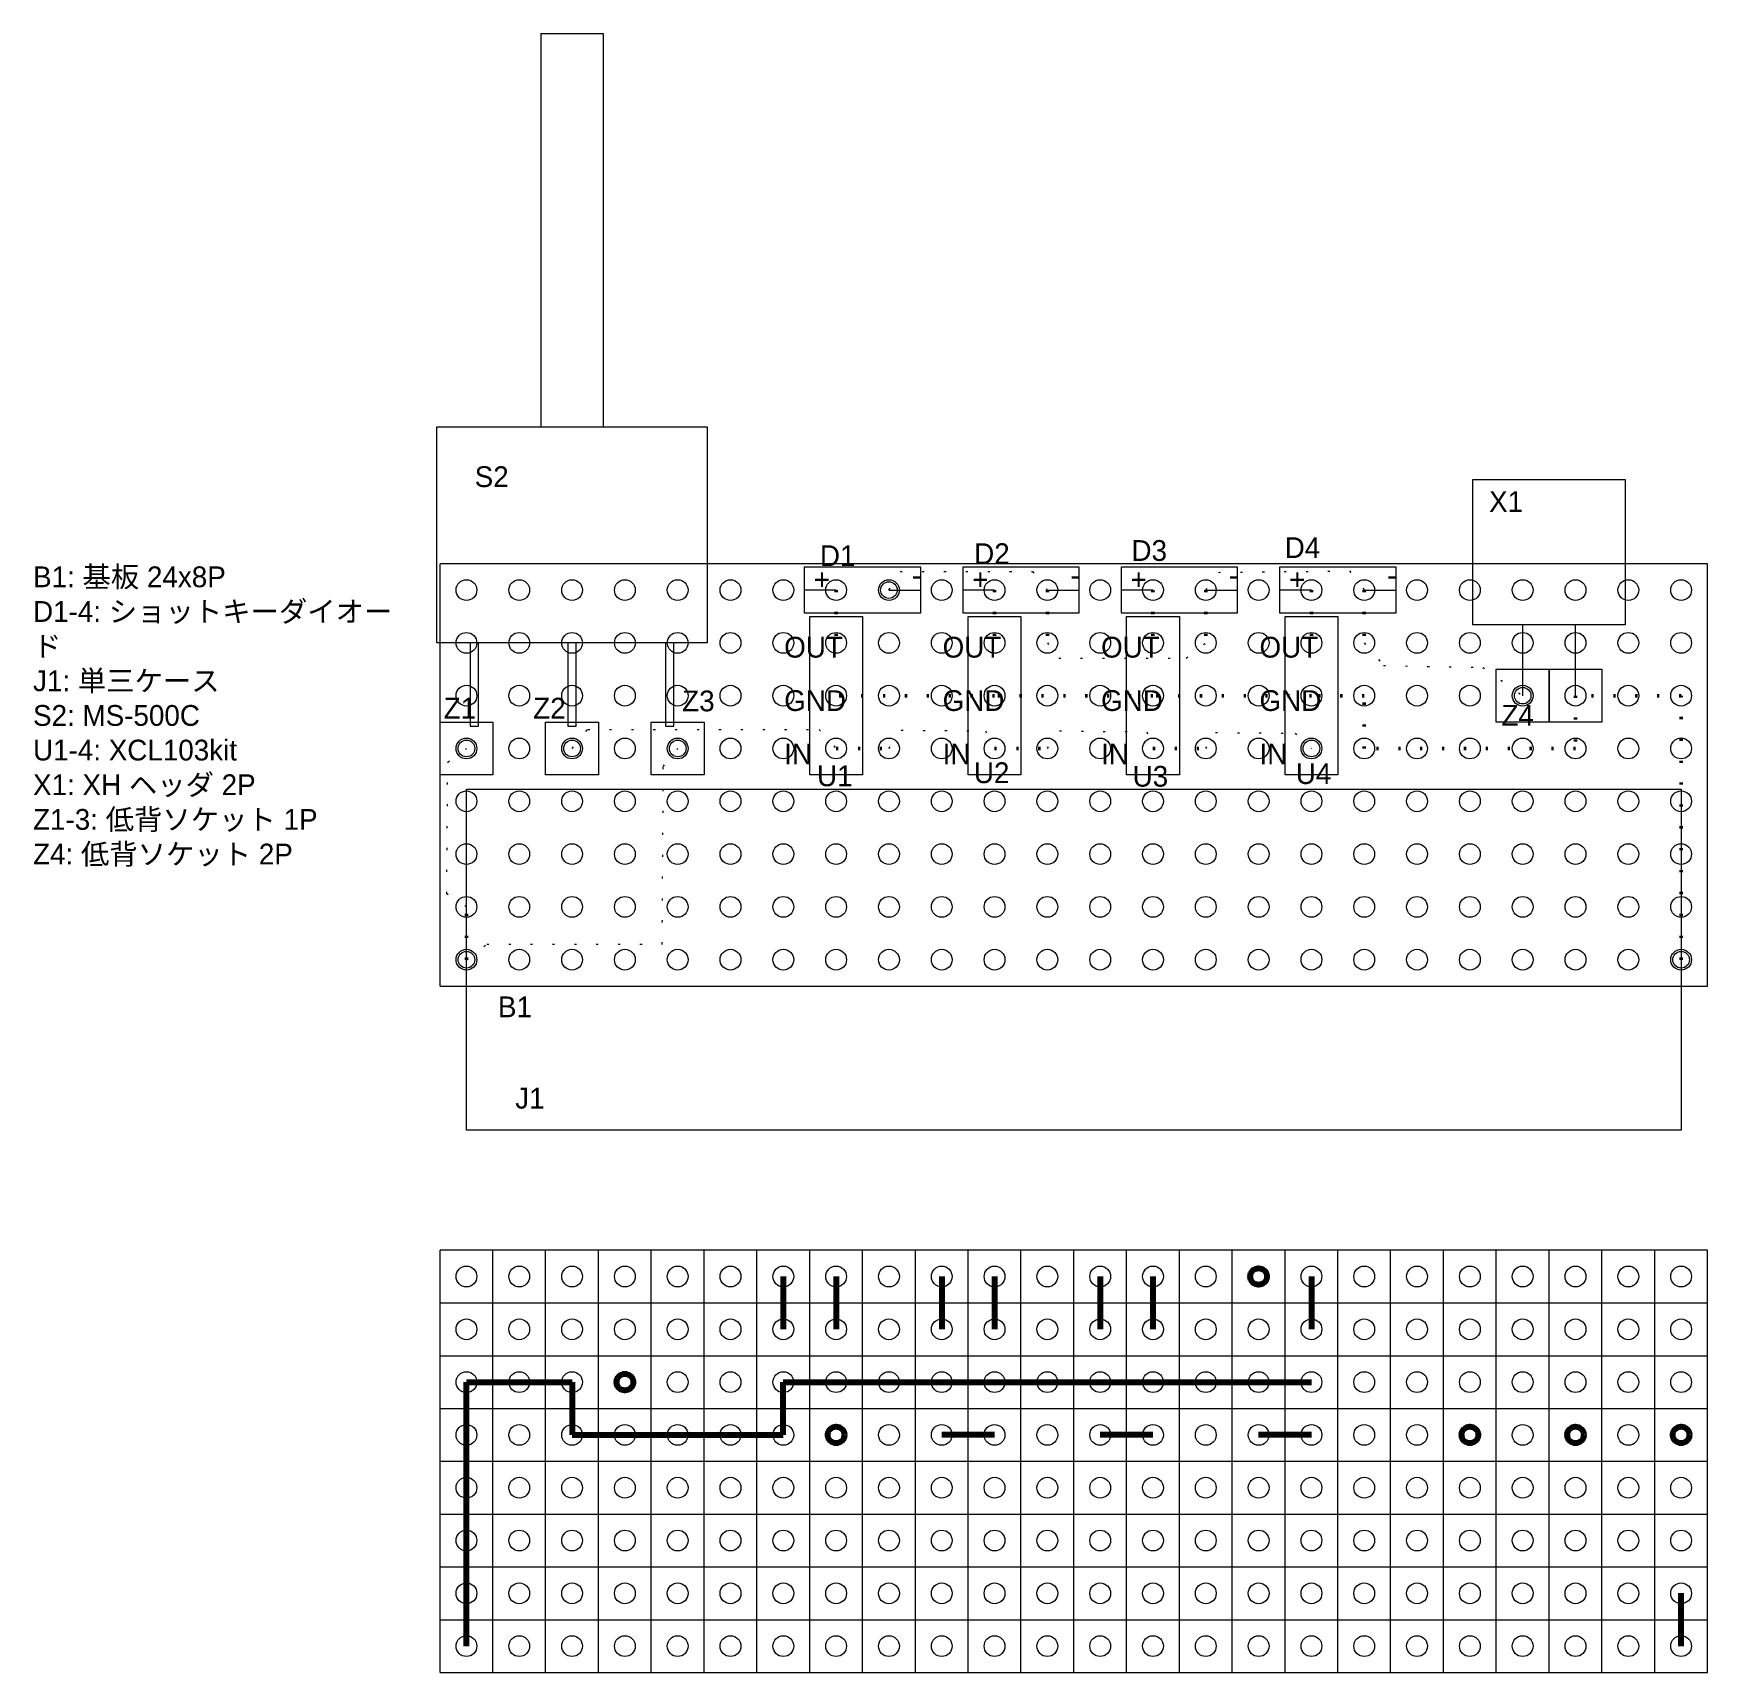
# Model space of a CAD drawing. Extents: x -48.8 to 31.7, y -39.4 to 39.5.
import ezdxf

# ---------------------------------------------------------------- set-up
doc = ezdxf.new("R2010")
doc.units = 0
doc.linetypes.add('DOTTINY', pattern=[0.9525, 0, -0.9525])
doc.layers.get('0').update_dxf_attribs({"linetype": 'CONTINUOUS', "lineweight": 9})
doc.layers.add('0_GND', color=7, linetype='CONTINUOUS', lineweight=15)
for name, color, linetype, lineweight, true_color in [('0_wire', 92, 'CONTINUOUS', 15, 0x00b900), ('3.3V line', 40, 'CONTINUOUS', 15, 0xffaa00), ('5V line', 12, 'CONTINUOUS', 15, 0xd60000), ('diode', 212, 'CONTINUOUS', 15, 0xd100d1), ('micon', 216, 'CONTINUOUS', 15, 0x800080), ('resister', 132, 'CONTINUOUS', 18, 0x00bebe), ('socket_header', 56, 'CONTINUOUS', 15, 0x808000), ('switch', 136, 'CONTINUOUS', 15, 0x008080), ('terminal', 16, 'CONTINUOUS', 15, 0x800000), ('universal_board', 253, 'CONTINUOUS', 15, 0xa0a0a4)]:
    doc.layers.add(name, color=color, linetype=linetype, lineweight=lineweight, true_color=true_color)
doc.styles.add('azomix', font='azomix')
doc.styles.add('kst32b', font='kst32b')
doc.styles.add('unicode', font='unicode')

msp = doc.modelspace()

# ---------------------------------------------------------------- linework, layer by layer
at = {"layer": '0_GND', "linetype": 'DOTTINY', "lineweight": 50}
for p, q in [((-2.54, 7.62), (-10.16, 7.62)), ((5.08, 7.62), (-2.54, 7.62)), ((12.7, 7.62), (5.08, 7.62)), ((15.24, 7.62), (12.7, 7.62)), ((15.24, 5.08), (15.24, 7.62)), ((30.48, 7.62), (25.4, 7.62)), ((25.4, 7.62), (25.4, 5.08)), ((30.48, -5.08), (30.48, 7.62)), ((25.4, 5.08), (15.24, 5.08))]:
    msp.add_line(p, q, dxfattribs=at)
at = {"layer": '0_GND', "lineweight": 200}
for p, q in [((-27.94, -38.1), (-27.94, -25.4)), ((-27.94, -25.4), (-22.86, -25.4)), ((-22.86, -25.4), (-22.86, -27.94)), ((-12.7, -27.94), (-12.7, -25.4)), ((-12.7, -25.4), (-10.16, -25.4)), ((-10.16, -25.4), (-2.54, -25.4)), ((-2.54, -25.4), (5.08, -25.4)), ((5.08, -25.4), (12.7, -25.4)), ((-22.86, -27.94), (-12.7, -27.94))]:
    msp.add_line(p, q, dxfattribs=at)
at = {"layer": '0_wire', "linetype": 'DOTTINY', "lineweight": 50}
for p, q in [((0, 12.7), (0, 10.16)), ((7.62, 12.7), (7.62, 10.16)), ((15.24, 12.7), (15.24, 10.16))]:
    msp.add_line(p, q, dxfattribs=at)
at = {"layer": '0_wire', "lineweight": 200}
for p, q in [((-12.7, -20.32), (-12.7, -22.86)), ((-5.08, -20.32), (-5.08, -22.86)), ((2.54, -20.32), (2.54, -22.86))]:
    msp.add_line(p, q, dxfattribs=at)
at = {"layer": '0_wire'}
for centre in [(-7.62, 12.7), (22.86, 7.62)]:
    msp.add_circle(centre, 0.4, dxfattribs=at)
at = {"layer": '0_wire', "lineweight": 200}
for centre in [(10.16, -20.32), (-20.32, -25.4)]:
    msp.add_circle(centre, 0.4, dxfattribs=at)
at = {"layer": '3.3V line', "linetype": 'DOTTINY', "lineweight": 50}
for p, q in [((-10.16, 12.7), (-10.16, 10.16)), ((-2.54, 12.7), (-2.54, 10.16)), ((5.08, 12.7), (5.08, 10.16)), ((12.7, 12.7), (12.7, 10.16))]:
    msp.add_line(p, q, dxfattribs=at)
at = {"layer": '3.3V line', "lineweight": 200}
for p, q in [((-10.16, -20.32), (-10.16, -22.86)), ((-2.54, -20.32), (-2.54, -22.86)), ((5.08, -20.32), (5.08, -22.86)), ((12.7, -20.32), (12.7, -22.86))]:
    msp.add_line(p, q, dxfattribs=at)
at = {"layer": '5V line', "linetype": 'DOTTINY', "lineweight": 50}
for p, q in [((-10.16, 5.08), (-7.62, 5.08)), ((-2.54, 5.08), (0, 5.08)), ((5.08, 5.08), (7.62, 5.08)), ((-27.94, -5.08), (-27.94, -2.54))]:
    msp.add_line(p, q, dxfattribs=at)
at = {"layer": '5V line', "lineweight": 200}
for p, q in [((-2.54, -27.94), (-5.08, -27.94)), ((5.08, -27.94), (2.54, -27.94)), ((12.7, -27.94), (10.16, -27.94)), ((30.48, -38.1), (30.48, -35.56))]:
    msp.add_line(p, q, dxfattribs=at)
at = {"layer": '5V line'}
for centre in [(-27.94, 5.08), (-22.86, 5.08), (-17.78, 5.08), (12.7, 5.08)]:
    msp.add_circle(centre, 0.4, dxfattribs=at)
at = {"layer": '5V line', "lineweight": 200}
for centre in [(-10.16, -27.94), (20.32, -27.94), (25.4, -27.94), (30.48, -27.94)]:
    msp.add_circle(centre, 0.4, dxfattribs=at)
at = {"layer": 'diode'}
for p, q in [((-6.09, 13.8), (-11.69, 13.8)), ((-11.69, 13.8), (-11.69, 11.6)), ((-6.09, 11.6), (-6.09, 13.8)), ((1.53, 13.8), (-4.07, 13.8)), ((-4.07, 13.8), (-4.07, 11.6)), ((1.53, 11.6), (1.53, 13.8)), ((9.15, 13.8), (3.55, 13.8)), ((3.55, 13.8), (3.55, 11.6)), ((9.15, 11.6), (9.15, 13.8)), ((16.77, 13.8), (11.17, 13.8)), ((11.17, 13.8), (11.17, 11.6)), ((16.77, 11.6), (16.77, 13.8)), ((-10.16, 12.7), (-11.69, 12.7)), ((-7.62, 12.7), (-6.09, 12.7)), ((-2.54, 12.7), (-4.07, 12.7)), ((0, 12.7), (1.53, 12.7)), ((5.08, 12.7), (3.55, 12.7)), ((7.62, 12.7), (9.15, 12.7)), ((12.7, 12.7), (11.17, 12.7)), ((15.24, 12.7), (16.77, 12.7)), ((-11.69, 11.6), (-6.09, 11.6)), ((-4.07, 11.6), (1.53, 11.6)), ((3.55, 11.6), (9.15, 11.6)), ((11.17, 11.6), (16.77, 11.6))]:
    msp.add_line(p, q, dxfattribs=at)
at = {"layer": 'micon'}
for p, q in [((-11.43, 11.43), (-8.89, 11.43)), ((-11.43, 8.89), (-11.43, 11.43)), ((-8.89, 11.43), (-8.89, 8.89)), ((-3.81, 11.43), (-1.27, 11.43)), ((-3.81, 8.89), (-3.81, 11.43)), ((-1.27, 11.43), (-1.27, 8.89)), ((3.81, 11.43), (6.35, 11.43)), ((3.81, 8.89), (3.81, 11.43)), ((6.35, 11.43), (6.35, 8.89)), ((11.43, 11.43), (13.97, 11.43)), ((11.43, 8.89), (11.43, 11.43)), ((13.97, 11.43), (13.97, 8.89)), ((-11.43, 6.35), (-11.43, 8.89)), ((-8.89, 8.89), (-8.89, 6.35)), ((-3.81, 6.35), (-3.81, 8.89)), ((-1.27, 8.89), (-1.27, 6.35)), ((3.81, 6.35), (3.81, 8.89)), ((6.35, 8.89), (6.35, 6.35)), ((11.43, 6.35), (11.43, 8.89)), ((13.97, 8.89), (13.97, 6.35)), ((-11.43, 3.81), (-11.43, 6.35)), ((-8.89, 6.35), (-8.89, 3.81)), ((-3.81, 3.81), (-3.81, 6.35)), ((-1.27, 6.35), (-1.27, 3.81)), ((3.81, 3.81), (3.81, 6.35)), ((6.35, 6.35), (6.35, 3.81)), ((11.43, 3.81), (11.43, 6.35)), ((13.97, 6.35), (13.97, 3.81)), ((-8.89, 3.81), (-11.43, 3.81)), ((-1.27, 3.81), (-3.81, 3.81)), ((6.35, 3.81), (3.81, 3.81)), ((13.97, 3.81), (11.43, 3.81))]:
    msp.add_line(p, q, dxfattribs=at)
at = {"layer": 'resister', "linetype": 'DOTTINY'}
for points in [[(-7.62, 12.7), (-7.077, 13.586), (-0.71, 13.586), (0, 12.7)], [(7.62, 12.7), (8.23, 13.553), (14.531, 13.619), (15.24, 12.7)], [(0, 10.16), (0.544, 9.43), (6.68, 9.43), (7.62, 10.16)], [(15.24, 10.16), (16.169, 9.067), (20.946, 8.981), (22.86, 7.62)], [(-22.86, 5.08), (-22.11, 5.997), (-10.97, 5.997), (-10.16, 5.08)], [(-7.62, 5.08), (-7.032, 5.959), (-2.981, 5.922), (-2.54, 5.08)], [(0, 5.08), (0.582, 5.922), (4.783, 5.884), (5.08, 5.08)], [(7.62, 5.08), (8.084, 5.847), (11.91, 5.809), (12.7, 5.08)], [(-27.94, -2.54), (-28.891, -1.912), (-28.836, 4.428), (-27.94, 5.08)], [(-27.94, -5.08), (-26.961, -4.338), (-18.526, -4.338), (-18.471, 4.208), (-17.78, 5.08)]]:
    msp.add_lwpolyline(points, dxfattribs=at)
at = {"layer": 'socket_header'}
for p, q in [((21.59, 8.89), (24.13, 8.89)), ((21.59, 6.35), (21.59, 8.89)), ((24.13, 8.89), (24.13, 6.35)), ((24.13, 8.89), (26.67, 8.89)), ((24.13, 6.35), (24.13, 8.89)), ((26.67, 8.89), (26.67, 6.35)), ((-29.21, 6.35), (-26.67, 6.35)), ((-29.21, 3.81), (-29.21, 6.35)), ((-26.67, 6.35), (-26.67, 3.81)), ((-24.13, 6.35), (-21.59, 6.35)), ((-24.13, 3.81), (-24.13, 6.35)), ((-21.59, 6.35), (-21.59, 3.81)), ((-19.05, 6.35), (-16.51, 6.35)), ((-19.05, 3.81), (-19.05, 6.35)), ((-16.51, 6.35), (-16.51, 3.81)), ((24.13, 6.35), (21.59, 6.35)), ((26.67, 6.35), (24.13, 6.35)), ((-26.67, 3.81), (-29.21, 3.81)), ((-21.59, 3.81), (-24.13, 3.81)), ((-16.51, 3.81), (-19.05, 3.81))]:
    msp.add_line(p, q, dxfattribs=at)
at = {"layer": 'switch'}
for p, q in [((-24.36, 39.474), (-24.36, 20.56)), ((-24.36, 39.474), (-21.36, 39.474)), ((-21.36, 39.474), (-21.36, 20.56)), ((-29.36, 20.56), (-16.36, 20.56)), ((-29.36, 10.16), (-29.36, 20.56)), ((-16.36, 20.56), (-16.36, 10.16)), ((-16.36, 10.16), (-29.36, 10.16)), ((-27.76, 10.16), (-27.76, 6.16)), ((-27.36, 6.16), (-27.36, 10.16)), ((-23.06, 10.16), (-23.06, 6.16)), ((-22.66, 6.16), (-22.66, 10.16)), ((-18.36, 10.16), (-18.36, 6.16)), ((-17.96, 6.16), (-17.96, 10.16)), ((-27.76, 6.16), (-27.36, 6.16)), ((-23.06, 6.16), (-22.66, 6.16)), ((-18.36, 6.16), (-17.96, 6.16))]:
    msp.add_line(p, q, dxfattribs=at)
at = {"layer": 'terminal'}
for p, q in [((20.47, 11.02), (20.47, 18.02)), ((20.47, 18.02), (27.79, 18.02)), ((27.79, 18.02), (27.79, 11.02)), ((27.79, 11.02), (20.47, 11.02)), ((22.86, 7.62), (22.86, 11.02)), ((25.4, 7.62), (25.4, 11.02)), ((-27.94, -13.28), (-27.94, 3.12)), ((-27.94, 3.12), (30.48, 3.12)), ((30.48, 3.12), (30.48, -13.28)), ((30.48, -13.28), (-27.94, -13.28))]:
    msp.add_line(p, q, dxfattribs=at)
for centre in [(-27.94, -5.08), (30.48, -5.08)]:
    msp.add_circle(centre, 0.4, dxfattribs=at)
at = {"layer": 'universal_board'}
for p, q in [((31.75, 13.97), (-29.21, 13.97)), ((-29.21, -6.35), (-29.21, 13.97)), ((31.75, -6.35), (31.75, 13.97)), ((-29.21, -6.35), (31.75, -6.35)), ((31.75, -19.05), (-29.21, -19.05)), ((-29.21, -39.37), (-29.21, -19.05)), ((-26.67, -39.37), (-26.67, -19.05)), ((-24.13, -39.37), (-24.13, -19.05)), ((-21.59, -39.37), (-21.59, -19.05)), ((-19.05, -39.37), (-19.05, -19.05)), ((-16.51, -39.37), (-16.51, -19.05)), ((-13.97, -39.37), (-13.97, -19.05)), ((-11.43, -39.37), (-11.43, -19.05)), ((-8.89, -39.37), (-8.89, -19.05)), ((-6.35, -39.37), (-6.35, -19.05)), ((-3.81, -39.37), (-3.81, -19.05)), ((-1.27, -39.37), (-1.27, -19.05)), ((1.27, -39.37), (1.27, -19.05)), ((3.81, -39.37), (3.81, -19.05)), ((6.35, -39.37), (6.35, -19.05)), ((8.89, -39.37), (8.89, -19.05)), ((11.43, -39.37), (11.43, -19.05)), ((13.97, -39.37), (13.97, -19.05)), ((16.51, -39.37), (16.51, -19.05)), ((19.05, -39.37), (19.05, -19.05)), ((21.59, -39.37), (21.59, -19.05)), ((24.13, -39.37), (24.13, -19.05)), ((26.67, -39.37), (26.67, -19.05)), ((29.21, -39.37), (29.21, -19.05)), ((31.75, -39.37), (31.75, -19.05)), ((-29.21, -21.59), (31.75, -21.59)), ((-29.21, -24.13), (31.75, -24.13)), ((-29.21, -26.67), (31.75, -26.67)), ((-29.21, -29.21), (31.75, -29.21)), ((-29.21, -31.75), (31.75, -31.75)), ((-29.21, -34.29), (31.75, -34.29)), ((-29.21, -36.83), (31.75, -36.83)), ((-29.21, -39.37), (31.75, -39.37))]:
    msp.add_line(p, q, dxfattribs=at)
for centre in [(-27.94, 12.7), (-25.4, 12.7), (-22.86, 12.7), (-20.32, 12.7), (-17.78, 12.7), (-15.24, 12.7), (-12.7, 12.7), (-10.16, 12.7), (-7.62, 12.7), (-5.08, 12.7), (-2.54, 12.7), (0, 12.7), (2.54, 12.7), (5.08, 12.7), (7.62, 12.7), (10.16, 12.7), (12.7, 12.7), (15.24, 12.7), (17.78, 12.7), (20.32, 12.7), (22.86, 12.7), (25.4, 12.7), (27.94, 12.7), (30.48, 12.7), (-27.94, 10.16), (-25.4, 10.16), (-22.86, 10.16), (-20.32, 10.16), (-17.78, 10.16), (-15.24, 10.16), (-12.7, 10.16), (-10.16, 10.16), (-7.62, 10.16), (-5.08, 10.16), (-2.54, 10.16), (0, 10.16), (2.54, 10.16), (5.08, 10.16), (7.62, 10.16), (10.16, 10.16), (12.7, 10.16), (15.24, 10.16), (17.78, 10.16), (20.32, 10.16), (22.86, 10.16), (25.4, 10.16), (27.94, 10.16), (30.48, 10.16), (-27.94, 7.62), (-25.4, 7.62), (-22.86, 7.62), (-20.32, 7.62), (-17.78, 7.62), (-15.24, 7.62), (-12.7, 7.62), (-10.16, 7.62), (-7.62, 7.62), (-5.08, 7.62), (-2.54, 7.62), (0, 7.62), (2.54, 7.62), (5.08, 7.62), (7.62, 7.62), (10.16, 7.62), (12.7, 7.62), (15.24, 7.62), (17.78, 7.62), (20.32, 7.62), (22.86, 7.62), (25.4, 7.62), (27.94, 7.62), (30.48, 7.62), (-27.94, 5.08), (-25.4, 5.08), (-22.86, 5.08), (-20.32, 5.08), (-17.78, 5.08), (-15.24, 5.08), (-12.7, 5.08), (-10.16, 5.08), (-7.62, 5.08), (-5.08, 5.08), (-2.54, 5.08), (0, 5.08), (2.54, 5.08), (5.08, 5.08), (7.62, 5.08), (10.16, 5.08), (12.7, 5.08), (15.24, 5.08), (17.78, 5.08), (20.32, 5.08), (22.86, 5.08), (25.4, 5.08), (27.94, 5.08), (30.48, 5.08), (-27.94, 2.54), (-25.4, 2.54), (-22.86, 2.54), (-20.32, 2.54), (-17.78, 2.54), (-15.24, 2.54), (-12.7, 2.54), (-10.16, 2.54), (-7.62, 2.54), (-5.08, 2.54), (-2.54, 2.54), (0, 2.54), (2.54, 2.54), (5.08, 2.54), (7.62, 2.54), (10.16, 2.54), (12.7, 2.54), (15.24, 2.54), (17.78, 2.54), (20.32, 2.54), (22.86, 2.54), (25.4, 2.54), (27.94, 2.54), (30.48, 2.54), (-27.94, 0), (-25.4, 0), (-22.86, 0), (-20.32, 0), (-17.78, 0), (-15.24, 0), (-12.7, 0), (-10.16, 0), (-7.62, 0), (-5.08, 0), (-2.54, 0), (0, 0), (2.54, 0), (5.08, 0), (7.62, 0), (10.16, 0), (12.7, 0), (15.24, 0), (17.78, 0), (20.32, 0), (22.86, 0), (25.4, 0), (27.94, 0), (30.48, 0), (-27.94, -2.54), (-25.4, -2.54), (-22.86, -2.54), (-20.32, -2.54), (-17.78, -2.54), (-15.24, -2.54), (-12.7, -2.54), (-10.16, -2.54), (-7.62, -2.54), (-5.08, -2.54), (-2.54, -2.54), (0, -2.54), (2.54, -2.54), (5.08, -2.54), (7.62, -2.54), (10.16, -2.54), (12.7, -2.54), (15.24, -2.54), (17.78, -2.54), (20.32, -2.54), (22.86, -2.54), (25.4, -2.54), (27.94, -2.54), (30.48, -2.54), (-27.94, -5.08), (-25.4, -5.08), (-22.86, -5.08), (-20.32, -5.08), (-17.78, -5.08), (-15.24, -5.08), (-12.7, -5.08), (-10.16, -5.08), (-7.62, -5.08), (-5.08, -5.08), (-2.54, -5.08), (0, -5.08), (2.54, -5.08), (5.08, -5.08), (7.62, -5.08), (10.16, -5.08), (12.7, -5.08), (15.24, -5.08), (17.78, -5.08), (20.32, -5.08), (22.86, -5.08), (25.4, -5.08), (27.94, -5.08), (30.48, -5.08), (-27.94, -20.32), (-25.4, -20.32), (-22.86, -20.32), (-20.32, -20.32), (-17.78, -20.32), (-15.24, -20.32), (-12.7, -20.32), (-10.16, -20.32), (-7.62, -20.32), (-5.08, -20.32), (-2.54, -20.32), (0, -20.32), (2.54, -20.32), (5.08, -20.32), (7.62, -20.32), (10.16, -20.32), (12.7, -20.32), (15.24, -20.32), (17.78, -20.32), (20.32, -20.32), (22.86, -20.32), (25.4, -20.32), (27.94, -20.32), (30.48, -20.32), (-27.94, -22.86), (-25.4, -22.86), (-22.86, -22.86), (-20.32, -22.86), (-17.78, -22.86), (-15.24, -22.86), (-12.7, -22.86), (-10.16, -22.86), (-7.62, -22.86), (-5.08, -22.86), (-2.54, -22.86), (0, -22.86), (2.54, -22.86), (5.08, -22.86), (7.62, -22.86), (10.16, -22.86), (12.7, -22.86), (15.24, -22.86), (17.78, -22.86), (20.32, -22.86), (22.86, -22.86), (25.4, -22.86), (27.94, -22.86), (30.48, -22.86), (-27.94, -25.4), (-25.4, -25.4), (-22.86, -25.4), (-20.32, -25.4), (-17.78, -25.4), (-15.24, -25.4), (-12.7, -25.4), (-10.16, -25.4), (-7.62, -25.4), (-5.08, -25.4), (-2.54, -25.4), (0, -25.4), (2.54, -25.4), (5.08, -25.4), (7.62, -25.4), (10.16, -25.4), (12.7, -25.4), (15.24, -25.4), (17.78, -25.4), (20.32, -25.4), (22.86, -25.4), (25.4, -25.4), (27.94, -25.4), (30.48, -25.4), (-27.94, -27.94), (-25.4, -27.94), (-22.86, -27.94), (-20.32, -27.94), (-17.78, -27.94), (-15.24, -27.94), (-12.7, -27.94), (-10.16, -27.94), (-7.62, -27.94), (-5.08, -27.94), (-2.54, -27.94), (0, -27.94), (2.54, -27.94), (5.08, -27.94), (7.62, -27.94), (10.16, -27.94), (12.7, -27.94), (15.24, -27.94), (17.78, -27.94), (20.32, -27.94), (22.86, -27.94), (25.4, -27.94), (27.94, -27.94), (30.48, -27.94), (-27.94, -30.48), (-25.4, -30.48), (-22.86, -30.48), (-20.32, -30.48), (-17.78, -30.48), (-15.24, -30.48), (-12.7, -30.48), (-10.16, -30.48), (-7.62, -30.48), (-5.08, -30.48), (-2.54, -30.48), (0, -30.48), (2.54, -30.48), (5.08, -30.48), (7.62, -30.48), (10.16, -30.48), (12.7, -30.48), (15.24, -30.48), (17.78, -30.48), (20.32, -30.48), (22.86, -30.48), (25.4, -30.48), (27.94, -30.48), (30.48, -30.48), (-27.94, -33.02), (-25.4, -33.02), (-22.86, -33.02), (-20.32, -33.02), (-17.78, -33.02), (-15.24, -33.02), (-12.7, -33.02), (-10.16, -33.02), (-7.62, -33.02), (-5.08, -33.02), (-2.54, -33.02), (0, -33.02), (2.54, -33.02), (5.08, -33.02), (7.62, -33.02), (10.16, -33.02), (12.7, -33.02), (15.24, -33.02), (17.78, -33.02), (20.32, -33.02), (22.86, -33.02), (25.4, -33.02), (27.94, -33.02), (30.48, -33.02), (-27.94, -35.56), (-25.4, -35.56), (-22.86, -35.56), (-20.32, -35.56), (-17.78, -35.56), (-15.24, -35.56), (-12.7, -35.56), (-10.16, -35.56), (-7.62, -35.56), (-5.08, -35.56), (-2.54, -35.56), (0, -35.56), (2.54, -35.56), (5.08, -35.56), (7.62, -35.56), (10.16, -35.56), (12.7, -35.56), (15.24, -35.56), (17.78, -35.56), (20.32, -35.56), (22.86, -35.56), (25.4, -35.56), (27.94, -35.56), (30.48, -35.56), (-27.94, -38.1), (-25.4, -38.1), (-22.86, -38.1), (-20.32, -38.1), (-17.78, -38.1), (-15.24, -38.1), (-12.7, -38.1), (-10.16, -38.1), (-7.62, -38.1), (-5.08, -38.1), (-2.54, -38.1), (0, -38.1), (2.54, -38.1), (5.08, -38.1), (7.62, -38.1), (10.16, -38.1), (12.7, -38.1), (15.24, -38.1), (17.78, -38.1), (20.32, -38.1), (22.86, -38.1), (25.4, -38.1), (27.94, -38.1), (30.48, -38.1)]:
    msp.add_circle(centre, 0.5, dxfattribs=at)

# ---------------------------------------------------------------- texts
at = {"insert": (-48.785, 6.614), "char_height": 1, "width": 17.28667, "attachment_point": 4, "style": 'kst32b'}
msp.add_mtext('B1: 基板 24x8P \\PD1-4: ショットキーダイオード\\PJ1: 単三ケース\\PS2: MS-500C\\PU1-4: XCL103kit\\PX1: XH ヘッダ 2P\\PZ1-3: 低背ソケット 1P\\PZ4: 低背ソケット 2P\\P', dxfattribs=at)
at = {"layer": 'diode', "char_height": 1, "attachment_point": 4, "line_spacing_factor": 1.54, "style": 'kst32b'}
for s, insert, width in [('D1', (-10.94, 14.354), 1.16667), ('D2', (-3.521, 14.45), 1.27111), ('D3', (4.044, 14.596), 1.23556), ('D4', (11.414, 14.741), 1.27111), ('+', (-11.236, 13.212), 0.41667), ('-', (-6.515, 13.416), 0.41667), ('+', (-3.616, 13.212), 0.41667), ('-', (1.105, 13.416), 0.41667), ('+', (4.004, 13.212), 0.41667), ('-', (8.725, 13.416), 0.41667), ('+', (11.624, 13.212), 0.41667), ('-', (16.345, 13.416), 0.41667)]:
    msp.add_mtext(s, dxfattribs=dict(at, insert=insert, width=width))
at = {"layer": 'micon', "char_height": 1, "attachment_point": 4, "line_spacing_factor": 1.54, "style": 'kst32b'}
for s, insert, width in [('OUT\\PGND\\PIN', (-12.658, 7.385), 2.02111), ('OUT\\PGND\\PIN', (-5.038, 7.385), 2.02111), ('OUT\\PGND\\PIN', (2.582, 7.385), 2.02111), ('OUT\\PGND\\PIN', (10.202, 7.385), 2.02111), ('U1', (-11.08, 3.758), 1.09778), ('U2', (-3.534, 3.906), 1.20222), ('U3', (4.1, 3.736), 1.16667), ('U4', (11.947, 3.864), 1.20222)]:
    msp.add_mtext(s, dxfattribs=dict(at, insert=insert, width=width))
at = {"layer": 'socket_header', "char_height": 1, "attachment_point": 4, "line_spacing_factor": 1.54, "style": 'kst32b'}
for s, insert, width in [('Z1', (-29.036, 7.019), 1.16667), ('Z2', (-24.729, 7.019), 1.27111), ('Z3', (-17.564, 7.361), 1.23556), ('Z4', (21.841, 6.678), 1.27111)]:
    msp.add_mtext(s, dxfattribs=dict(at, insert=insert, width=width))
at = {"layer": 'switch', "insert": (-27.544, 18.148), "char_height": 1, "width": 1.15333, "attachment_point": 4, "line_spacing_factor": 1.54, "style": 'azomix'}
msp.add_mtext('S2', dxfattribs=at)
at = {"layer": 'terminal', "char_height": 1, "attachment_point": 4, "line_spacing_factor": 1.54}
for s, insert, width, style in [('X1', (21.244, 16.956), 1.20222, 'kst32b'), ('J1', (-25.594, -11.75), 0.88889, 'unicode')]:
    msp.add_mtext(s, dxfattribs=dict(at, insert=insert, width=width, style=style))
at = {"layer": 'universal_board', "insert": (-26.425, -7.349), "char_height": 1, "width": 1.20222, "attachment_point": 4, "line_spacing_factor": 1.54, "style": 'kst32b'}
msp.add_mtext('B1', dxfattribs=at)

doc.saveas('drawing.dxf')
